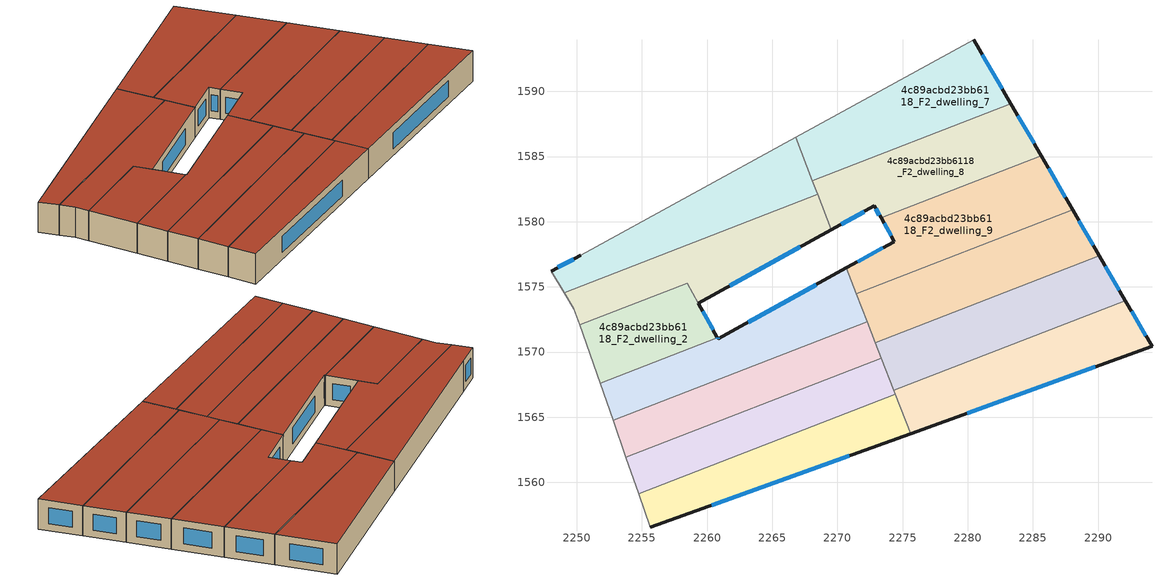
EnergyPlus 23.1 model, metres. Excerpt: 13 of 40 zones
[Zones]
4c89acbd23bb6118_F2_dwelling_0
 floor to 4c89acbd23bb6118_F1_dwelling_0 (EU_floor_Construction): 2266.79,1586.46 2268.37,1582.39 2268.48,1582.11 2249.03,1574.56 2248.02,1576.2 2250.29,1577.41 z6
 wall outside (EU_wall_Construction): 2250.29,1577.41 2248.02,1576.2 z6:9
 wall adiabatic (EU_wall_Construction): 2266.79,1586.46 2250.29,1577.41 / 2248.02,1576.2 2249.03,1574.56 z6:9
 wall to 4c89acbd23bb6118_F2_dwelling_1 (EU_wall_Construction): 2249.03,1574.56 2268.48,1582.11 z6:9
 wall to 4c89acbd23bb6118_F2_dwelling_7 (EU_wall_Construction): 2268.08,1583.14 2266.79,1586.46 z6:9
 wall to 4c89acbd23bb6118_F2_dwelling_8 (EU_wall_Construction): 2268.48,1582.11 2268.37,1582.39 2268.08,1583.14 z6:9
 window (EU_Window_Construction): 2249.76,1577.13 2248.56,1576.49 z6.7:8.3
 roof outside (EU_roof_Construction): 2268.48,1582.11 2268.37,1582.39 2266.79,1586.46 2250.29,1577.41 2248.02,1576.2 2249.03,1574.56 z9
4c89acbd23bb6118_F2_dwelling_1
 floor to 4c89acbd23bb6118_F1_dwelling_1 (EU_floor_Construction): 2268.48,1582.11 2269.54,1579.39 2259.33,1573.75 2258.47,1575.29 2250.22,1572.09 2249.78,1573.32 2249.03,1574.56 z6
 wall outside (EU_wall_Construction): 2259.33,1573.75 2269.54,1579.39 z6:9
 wall to 4c89acbd23bb6118_F2_dwelling_2 (EU_wall_Construction): 2250.22,1572.09 2258.47,1575.29 2259.33,1573.75 z6:9
 wall adiabatic (EU_wall_Construction): 2249.03,1574.56 2249.78,1573.32 2250.22,1572.09 z6:9
 wall to 4c89acbd23bb6118_F2_dwelling_8 (EU_wall_Construction): 2269.54,1579.39 2268.48,1582.11 z6:9
 window (EU_Window_Construction): 2261.72,1575.08 2267.14,1578.06 z6.7:8.3
 roof outside (EU_roof_Construction): 2269.54,1579.39 2268.48,1582.11 2249.03,1574.56 2249.78,1573.32 2250.22,1572.09 2258.47,1575.29 2259.33,1573.75 z9
4c89acbd23bb6118_F2_dwelling_10
 floor to 4c89acbd23bb6118_F1_dwelling_10 (EU_floor_Construction): 2288.04,1580.91 2290.1,1577.37 2272.91,1570.7 2271.45,1574.46 z6
 wall outside (EU_wall_Construction): 2290.1,1577.37 2288.04,1580.91 z6:9
 wall to 4c89acbd23bb6118_F2_dwelling_9 (EU_wall_Construction): 2288.04,1580.91 2271.45,1574.46 z6:9
 wall to 4c89acbd23bb6118_F2_dwelling_11 (EU_wall_Construction): 2272.91,1570.7 2290.1,1577.37 z6:9
 wall to 4c89acbd23bb6118_F2_dwelling_3 (EU_wall_Construction): 2271.45,1574.46 2272.28,1572.32 z6:9
 wall to 4c89acbd23bb6118_F2_dwelling_4 (EU_wall_Construction): 2272.28,1572.32 2272.91,1570.7 z6:9
 window (EU_Window_Construction): 2289.62,1578.2 2288.53,1580.08 z6.7:8.3
 roof outside (EU_roof_Construction): 2290.1,1577.37 2288.04,1580.91 2271.45,1574.46 2272.91,1570.7 z9
4c89acbd23bb6118_F2_dwelling_11
 floor to 4c89acbd23bb6118_F1_dwelling_11 (EU_floor_Construction): 2290.1,1577.37 2292.09,1573.95 2274.33,1567.05 2272.91,1570.7 z6
 wall outside (EU_wall_Construction): 2292.09,1573.95 2290.1,1577.37 z6:9
 wall to 4c89acbd23bb6118_F2_dwelling_12 (EU_wall_Construction): 2274.33,1567.05 2292.09,1573.95 z6:9
 wall to 4c89acbd23bb6118_F2_dwelling_5 (EU_wall_Construction): 2273.36,1569.53 2274.33,1567.05 z6:9
 wall to 4c89acbd23bb6118_F2_dwelling_4 (EU_wall_Construction): 2272.91,1570.7 2273.36,1569.53 z6:9
 window (EU_Window_Construction): 2291.62,1574.75 2290.57,1576.57 z6.7:8.3
 roof outside (EU_roof_Construction): 2292.09,1573.95 2290.1,1577.37 2272.91,1570.7 2274.33,1567.05 z9
4c89acbd23bb6118_F2_dwelling_12
 floor to 4c89acbd23bb6118_F1_dwelling_12 (EU_floor_Construction): 2292.09,1573.95 2294.13,1570.42 2275.61,1563.75 2274.33,1567.05 z6
 wall outside (EU_wall_Construction): 2275.61,1563.75 2294.13,1570.42 2292.09,1573.95 z6:9
 wall to 4c89acbd23bb6118_F2_dwelling_6 (EU_wall_Construction): 2274.44,1566.75 2275.61,1563.75 z6:9
 wall to 4c89acbd23bb6118_F2_dwelling_5 (EU_wall_Construction): 2274.33,1567.05 2274.44,1566.75 z6:9
 window (EU_Window_Construction): 2293.65,1571.25 2292.57,1573.12 / 2279.96,1565.32 2289.78,1568.86 z6.7:8.3
 roof outside (EU_roof_Construction): 2294.13,1570.42 2292.09,1573.95 2274.33,1567.05 2275.61,1563.75 z9
4c89acbd23bb6118_F2_dwelling_2
 floor to 4c89acbd23bb6118_F1_dwelling_2 (EU_floor_Construction): 2258.47,1575.29 2260.8,1571.09 2251.79,1567.6 2250.22,1572.09 z6
 wall outside (EU_wall_Construction): 2260.8,1571.09 2259.33,1573.75 z6:9
 wall to 4c89acbd23bb6118_F2_dwelling_3 (EU_wall_Construction): 2251.79,1567.6 2260.8,1571.09 z6:9
 wall adiabatic (EU_wall_Construction): 2250.22,1572.09 2251.79,1567.6 z6:9
 window (EU_Window_Construction): 2260.45,1571.72 2259.67,1573.13 z6.7:8.3
 roof outside (EU_roof_Construction): 2260.8,1571.09 2258.47,1575.29 2250.22,1572.09 2251.79,1567.6 z9
4c89acbd23bb6118_F2_dwelling_3
 floor to 4c89acbd23bb6118_F1_dwelling_3 (EU_floor_Construction): 2270.68,1576.45 2272.28,1572.32 2252.78,1564.75 2251.79,1567.6 2260.8,1571.09 2260.84,1571.01 z6
 wall outside (EU_wall_Construction): 2270.68,1576.45 2260.84,1571.01 2260.8,1571.09 z6:9
 wall adiabatic (EU_wall_Construction): 2251.79,1567.6 2252.78,1564.75 z6:9
 wall to 4c89acbd23bb6118_F2_dwelling_4 (EU_wall_Construction): 2252.78,1564.75 2272.28,1572.32 z6:9
 wall to 4c89acbd23bb6118_F2_dwelling_9 (EU_wall_Construction): 2271.45,1574.46 2270.68,1576.45 z6:9
 window (EU_Window_Construction): 2260.83,1571.03 2260.81,1571.08 / 2268.37,1575.17 2263.15,1572.29 z6.7:8.3
 roof outside (EU_roof_Construction): 2272.28,1572.32 2270.68,1576.45 2260.84,1571.01 2260.8,1571.09 2251.79,1567.6 2252.78,1564.75 z9
4c89acbd23bb6118_F2_dwelling_4
 floor to 4c89acbd23bb6118_F1_dwelling_4 (EU_floor_Construction): 2272.28,1572.32 2273.36,1569.53 2253.77,1561.93 2252.78,1564.75 z6
 wall to 4c89acbd23bb6118_F2_dwelling_5 (EU_wall_Construction): 2253.77,1561.93 2273.36,1569.53 z6:9
 wall adiabatic (EU_wall_Construction): 2252.78,1564.75 2253.77,1561.93 z6:9
 roof outside (EU_roof_Construction): 2273.36,1569.53 2272.28,1572.32 2252.78,1564.75 2253.77,1561.93 z9
4c89acbd23bb6118_F2_dwelling_5
 floor to 4c89acbd23bb6118_F1_dwelling_5 (EU_floor_Construction): 2273.36,1569.53 2274.44,1566.75 2254.76,1559.11 2253.77,1561.93 z6
 wall to 4c89acbd23bb6118_F2_dwelling_6 (EU_wall_Construction): 2254.76,1559.11 2274.44,1566.75 z6:9
 wall adiabatic (EU_wall_Construction): 2253.77,1561.93 2254.76,1559.11 z6:9
 roof outside (EU_roof_Construction): 2274.44,1566.75 2273.36,1569.53 2253.77,1561.93 2254.76,1559.11 z9
4c89acbd23bb6118_F2_dwelling_6
 floor to 4c89acbd23bb6118_F1_dwelling_6 (EU_floor_Construction): 2274.44,1566.75 2275.61,1563.75 2255.65,1556.55 2254.76,1559.11 z6
 wall outside (EU_wall_Construction): 2255.65,1556.55 2275.61,1563.75 z6:9
 wall adiabatic (EU_wall_Construction): 2254.76,1559.11 2255.65,1556.55 z6:9
 window (EU_Window_Construction): 2260.34,1558.24 2270.92,1562.06 z6.7:8.3
 roof outside (EU_roof_Construction): 2275.61,1563.75 2274.44,1566.75 2254.76,1559.11 2255.65,1556.55 z9
4c89acbd23bb6118_F2_dwelling_7
 floor to 4c89acbd23bb6118_F1_dwelling_7 (EU_floor_Construction): 2280.46,1593.96 2283.31,1589.06 2268.08,1583.14 2266.79,1586.46 z6
 wall outside (EU_wall_Construction): 2283.31,1589.06 2280.46,1593.96 z6:9
 wall adiabatic (EU_wall_Construction): 2280.46,1593.96 2266.79,1586.46 z6:9
 wall to 4c89acbd23bb6118_F2_dwelling_8 (EU_wall_Construction): 2268.08,1583.14 2283.31,1589.06 z6:9
 window (EU_Window_Construction): 2282.64,1590.21 2281.13,1592.81 z6.7:8.3
 roof outside (EU_roof_Construction): 2283.31,1589.06 2280.46,1593.96 2266.79,1586.46 2268.08,1583.14 z9
4c89acbd23bb6118_F2_dwelling_8
 floor to 4c89acbd23bb6118_F1_dwelling_8 (EU_floor_Construction): 2283.31,1589.06 2285.63,1585.06 2273.34,1580.29 2272.83,1581.2 2269.54,1579.39 2268.08,1583.14 z6
 wall outside (EU_wall_Construction): 2269.54,1579.39 2272.83,1581.2 2273.34,1580.29 / 2285.63,1585.06 2283.31,1589.06 z6:9
 wall to 4c89acbd23bb6118_F2_dwelling_9 (EU_wall_Construction): 2273.34,1580.29 2285.63,1585.06 z6:9
 window (EU_Window_Construction): 2270.31,1579.81 2272.06,1580.78 / 2285.08,1586 2283.85,1588.12 / 2272.95,1580.99 2273.22,1580.5 z6.7:8.3
 roof outside (EU_roof_Construction): 2285.63,1585.06 2283.31,1589.06 2268.08,1583.14 2269.54,1579.39 2272.83,1581.2 2273.34,1580.29 z9
4c89acbd23bb6118_F2_dwelling_9
 floor to 4c89acbd23bb6118_F1_dwelling_9 (EU_floor_Construction): 2285.63,1585.06 2288.04,1580.91 2271.45,1574.46 2270.68,1576.45 2274.35,1578.48 2273.34,1580.29 z6
 wall outside (EU_wall_Construction): 2273.34,1580.29 2274.35,1578.48 2270.68,1576.45 / 2288.04,1580.91 2285.63,1585.06 z6:9
 window (EU_Window_Construction): 2273.49,1578 2271.54,1576.92 / 2273.58,1579.86 2274.11,1578.9 / 2287.48,1581.88 2286.2,1584.08 z6.7:8.3
 roof outside (EU_roof_Construction): 2288.04,1580.91 2285.63,1585.06 2273.34,1580.29 2274.35,1578.48 2270.68,1576.45 2271.45,1574.46 z9
[Building]
EU S2 Campaign: North Axis=0; Terrain=City; Solar Distribution=FullExterior
[Site:Location]
Budapest.Ferenc.Liszt.Intl.AP: Latitude=47.437; Longitude=19.256; Time Zone=1; Elevation=185
[SizingPeriod:WeatherFileDays]
AnnualSizingPeriod: Begin Month=1; Begin Day of Month=1; End Month=12; End Day of Month=31; Day of Week for Start Day=Monday; Use Weather File Daylight Saving Period=No; Use Weather File Rain and Snow Indicators=No
[MATERIAL]
EU_InternalMass_Material: Roughness=MediumRough; Thickness=0.1; Conductivity=1; Density=1800; Specific Heat=900; Thermal Absorptance=0.9; Solar Absorptance=0.7; Visible Absorptance=0.7
[MATERIAL:NOMASS] Roughness=MediumRough; Thermal Absorptance=0.9; Solar Absorptance=0.7; Visible Absorptance=0.7
Name | Thermal Resistance
EU_wall_NoMass | 0.832559
EU_roof_NoMass | 1.39638
EU_floor_NoMass | 0.872794
[WINDOWMATERIAL:SIMPLEGLAZINGSYSTEM]
EU_Window_SimpleGlazing: UFactor=2.79869; Solar Heat Gain Coefficient=0.75; Visible Transmittance=0.75
[CONSTRUCTION]
EU_wall_Construction: EU_wall_NoMass
EU_roof_Construction: EU_roof_NoMass
EU_floor_Construction: EU_floor_NoMass
EU_Window_Construction: EU_Window_SimpleGlazing
EU_InternalMass_Construction: EU_InternalMass_Material
[ZONE] Type=1; Multiplier=1; Ceiling Height=autocalculate; Floor Area=autocalculate; Part of Total Floor Area=Yes
Name | Volume
4c89acbd23bb6118_F2_dwelling_0 | 207.162
4c89acbd23bb6118_F2_dwelling_1 | 203.645
4c89acbd23bb6118_F2_dwelling_10 | 219.756
4c89acbd23bb6118_F2_dwelling_11 | 219.752
4c89acbd23bb6118_F2_dwelling_12 | 219.746
4c89acbd23bb6118_F2_dwelling_2 | 132.113
4c89acbd23bb6118_F2_dwelling_3 | 210.544
4c89acbd23bb6118_F2_dwelling_4 | 188.326
4c89acbd23bb6118_F2_dwelling_5 | 188.354
4c89acbd23bb6118_F2_dwelling_6 | 188.38
4c89acbd23bb6118_F2_dwelling_7 | 219.74
4c89acbd23bb6118_F2_dwelling_8 | 219.767
4c89acbd23bb6118_F2_dwelling_9 | 219.722
[INTERNALMASS] Construction=EU_InternalMass_Construction
Name | Zone or ZoneList | Surface Area
4c89acbd23bb6118_F2_dwelling_0_EU_InternalMass | 4c89acbd23bb6118_F2_dwelling_0 | 69.0599
4c89acbd23bb6118_F2_dwelling_1_EU_InternalMass | 4c89acbd23bb6118_F2_dwelling_1 | 67.8748
4c89acbd23bb6118_F2_dwelling_2_EU_InternalMass | 4c89acbd23bb6118_F2_dwelling_2 | 44.0377
4c89acbd23bb6118_F2_dwelling_3_EU_InternalMass | 4c89acbd23bb6118_F2_dwelling_3 | 70.1801
4c89acbd23bb6118_F2_dwelling_4_EU_InternalMass | 4c89acbd23bb6118_F2_dwelling_4 | 62.7763
4c89acbd23bb6118_F2_dwelling_5_EU_InternalMass | 4c89acbd23bb6118_F2_dwelling_5 | 62.7844
4c89acbd23bb6118_F2_dwelling_6_EU_InternalMass | 4c89acbd23bb6118_F2_dwelling_6 | 62.7933
4c89acbd23bb6118_F2_dwelling_7_EU_InternalMass | 4c89acbd23bb6118_F2_dwelling_7 | 73.2464
4c89acbd23bb6118_F2_dwelling_8_EU_InternalMass | 4c89acbd23bb6118_F2_dwelling_8 | 73.256
4c89acbd23bb6118_F2_dwelling_9_EU_InternalMass | 4c89acbd23bb6118_F2_dwelling_9 | 73.2406
4c89acbd23bb6118_F2_dwelling_10_EU_InternalMass | 4c89acbd23bb6118_F2_dwelling_10 | 73.252
4c89acbd23bb6118_F2_dwelling_11_EU_InternalMass | 4c89acbd23bb6118_F2_dwelling_11 | 73.2508
4c89acbd23bb6118_F2_dwelling_12_EU_InternalMass | 4c89acbd23bb6118_F2_dwelling_12 | 73.2488
[OTHEREQUIPMENT] Fuel Type=Electricity; Design Level Calculation Method=Watts/Area; Power per Zone Floor Area=1; Fraction Latent=0; Fraction Radiant=0; Fraction Lost=0; Carbon Dioxide Generation Rate=0; EndUse Subcategory=EU_Step8_InternalGains
Name | Zone or ZoneList or Space or SpaceList | Schedule
EU_Step8_InternalGain_4c89acbd23bb6118_F2_dwelling_0_f000 | 4c89acbd23bb6118_F2_dwelling_0 | EU_Step8_GainSchedule_4c89acbd23bb6118_F2_dwelling_0_f000
EU_Step8_InternalGain_4c89acbd23bb6118_F2_dwelling_1_f000 | 4c89acbd23bb6118_F2_dwelling_1 | EU_Step8_GainSchedule_4c89acbd23bb6118_F2_dwelling_1_f000
EU_Step8_InternalGain_4c89acbd23bb6118_F2_dwelling_2_f000 | 4c89acbd23bb6118_F2_dwelling_2 | EU_Step8_GainSchedule_4c89acbd23bb6118_F2_dwelling_2_f000
EU_Step8_InternalGain_4c89acbd23bb6118_F2_dwelling_3_f000 | 4c89acbd23bb6118_F2_dwelling_3 | EU_Step8_GainSchedule_4c89acbd23bb6118_F2_dwelling_3_f000
EU_Step8_InternalGain_4c89acbd23bb6118_F2_dwelling_4_f000 | 4c89acbd23bb6118_F2_dwelling_4 | EU_Step8_GainSchedule_4c89acbd23bb6118_F2_dwelling_4_f000
EU_Step8_InternalGain_4c89acbd23bb6118_F2_dwelling_5_f000 | 4c89acbd23bb6118_F2_dwelling_5 | EU_Step8_GainSchedule_4c89acbd23bb6118_F2_dwelling_5_f000
EU_Step8_InternalGain_4c89acbd23bb6118_F2_dwelling_6_f000 | 4c89acbd23bb6118_F2_dwelling_6 | EU_Step8_GainSchedule_4c89acbd23bb6118_F2_dwelling_6_f000
EU_Step8_InternalGain_4c89acbd23bb6118_F2_dwelling_7_f000 | 4c89acbd23bb6118_F2_dwelling_7 | EU_Step8_GainSchedule_4c89acbd23bb6118_F2_dwelling_7_f000
EU_Step8_InternalGain_4c89acbd23bb6118_F2_dwelling_8_f000 | 4c89acbd23bb6118_F2_dwelling_8 | EU_Step8_GainSchedule_4c89acbd23bb6118_F2_dwelling_8_f000
EU_Step8_InternalGain_4c89acbd23bb6118_F2_dwelling_9_f000 | 4c89acbd23bb6118_F2_dwelling_9 | EU_Step8_GainSchedule_4c89acbd23bb6118_F2_dwelling_9_f000
EU_Step8_InternalGain_4c89acbd23bb6118_F2_dwelling_10_f000 | 4c89acbd23bb6118_F2_dwelling_10 | EU_Step8_GainSchedule_4c89acbd23bb6118_F2_dwelling_10_f000
EU_Step8_InternalGain_4c89acbd23bb6118_F2_dwelling_11_f000 | 4c89acbd23bb6118_F2_dwelling_11 | EU_Step8_GainSchedule_4c89acbd23bb6118_F2_dwelling_11_f000
EU_Step8_InternalGain_4c89acbd23bb6118_F2_dwelling_12_f000 | 4c89acbd23bb6118_F2_dwelling_12 | EU_Step8_GainSchedule_4c89acbd23bb6118_F2_dwelling_12_f000
[ZONEVENTILATION:DESIGNFLOWRATE] Schedule=EU_AlwaysOn; Design Flow Rate Calculation Method=AirChanges/Hour; Air Changes per Hour=0.475469; Ventilation Type=Natural; Fan Pressure Rise=0; Fan Total Efficiency=1; Constant Term Coefficient=1; Temperature Term Coefficient=0; Velocity Term Coefficient=0; Velocity Squared Term Coefficient=0; Minimum Indoor Temperature=-100; Maximum Indoor Temperature=100; Delta Temperature=-100; Minimum Outdoor Temperature=-100; Maximum Outdoor Temperature=100; Maximum Wind Speed=40
Name | Zone or ZoneList or Space or SpaceList
EU_ConstantAir_4c89acbd23bb6118_F2_dwelling_0 | 4c89acbd23bb6118_F2_dwelling_0
EU_ConstantAir_4c89acbd23bb6118_F2_dwelling_1 | 4c89acbd23bb6118_F2_dwelling_1
EU_ConstantAir_4c89acbd23bb6118_F2_dwelling_2 | 4c89acbd23bb6118_F2_dwelling_2
EU_ConstantAir_4c89acbd23bb6118_F2_dwelling_3 | 4c89acbd23bb6118_F2_dwelling_3
EU_ConstantAir_4c89acbd23bb6118_F2_dwelling_4 | 4c89acbd23bb6118_F2_dwelling_4
EU_ConstantAir_4c89acbd23bb6118_F2_dwelling_5 | 4c89acbd23bb6118_F2_dwelling_5
EU_ConstantAir_4c89acbd23bb6118_F2_dwelling_6 | 4c89acbd23bb6118_F2_dwelling_6
EU_ConstantAir_4c89acbd23bb6118_F2_dwelling_7 | 4c89acbd23bb6118_F2_dwelling_7
EU_ConstantAir_4c89acbd23bb6118_F2_dwelling_8 | 4c89acbd23bb6118_F2_dwelling_8
EU_ConstantAir_4c89acbd23bb6118_F2_dwelling_9 | 4c89acbd23bb6118_F2_dwelling_9
EU_ConstantAir_4c89acbd23bb6118_F2_dwelling_10 | 4c89acbd23bb6118_F2_dwelling_10
EU_ConstantAir_4c89acbd23bb6118_F2_dwelling_11 | 4c89acbd23bb6118_F2_dwelling_11
EU_ConstantAir_4c89acbd23bb6118_F2_dwelling_12 | 4c89acbd23bb6118_F2_dwelling_12
[HVACTEMPLATE:THERMOSTAT] Constant Heating Setpoint=20; Constant Cooling Setpoint=50
EU_HeatOnly_4c89acbd23bb6118_F0_dwelling_0; EU_HeatOnly_4c89acbd23bb6118_F0_dwelling_1; EU_HeatOnly_4c89acbd23bb6118_F0_dwelling_2; EU_HeatOnly_4c89acbd23bb6118_F0_dwelling_3; EU_HeatOnly_4c89acbd23bb6118_F0_dwelling_4; EU_HeatOnly_4c89acbd23bb6118_F0_dwelling_5; EU_HeatOnly_4c89acbd23bb6118_F0_dwelling_6; EU_HeatOnly_4c89acbd23bb6118_F0_dwelling_7; EU_HeatOnly_4c89acbd23bb6118_F0_dwelling_8; EU_HeatOnly_4c89acbd23bb6118_F0_dwelling_9; EU_HeatOnly_4c89acbd23bb6118_F0_dwelling_10; EU_HeatOnly_4c89acbd23bb6118_F0_dwelling_11; EU_HeatOnly_4c89acbd23bb6118_F0_dwelling_12; EU_HeatOnly_4c89acbd23bb6118_F0_dwelling_13; EU_HeatOnly_4c89acbd23bb6118_F1_dwelling_0; EU_HeatOnly_4c89acbd23bb6118_F1_dwelling_1; EU_HeatOnly_4c89acbd23bb6118_F1_dwelling_2; EU_HeatOnly_4c89acbd23bb6118_F1_dwelling_3; EU_HeatOnly_4c89acbd23bb6118_F1_dwelling_4; EU_HeatOnly_4c89acbd23bb6118_F1_dwelling_5; EU_HeatOnly_4c89acbd23bb6118_F1_dwelling_6; EU_HeatOnly_4c89acbd23bb6118_F1_dwelling_7; EU_HeatOnly_4c89acbd23bb6118_F1_dwelling_8; EU_HeatOnly_4c89acbd23bb6118_F1_dwelling_9; EU_HeatOnly_4c89acbd23bb6118_F1_dwelling_10; EU_HeatOnly_4c89acbd23bb6118_F1_dwelling_11; EU_HeatOnly_4c89acbd23bb6118_F1_dwelling_12; EU_HeatOnly_4c89acbd23bb6118_F2_dwelling_0; EU_HeatOnly_4c89acbd23bb6118_F2_dwelling_1; EU_HeatOnly_4c89acbd23bb6118_F2_dwelling_2; EU_HeatOnly_4c89acbd23bb6118_F2_dwelling_3; EU_HeatOnly_4c89acbd23bb6118_F2_dwelling_4; EU_HeatOnly_4c89acbd23bb6118_F2_dwelling_5; EU_HeatOnly_4c89acbd23bb6118_F2_dwelling_6; EU_HeatOnly_4c89acbd23bb6118_F2_dwelling_7; EU_HeatOnly_4c89acbd23bb6118_F2_dwelling_8; EU_HeatOnly_4c89acbd23bb6118_F2_dwelling_9; EU_HeatOnly_4c89acbd23bb6118_F2_dwelling_10; EU_HeatOnly_4c89acbd23bb6118_F2_dwelling_11; EU_HeatOnly_4c89acbd23bb6118_F2_dwelling_12
[HVACTEMPLATE:ZONE:IDEALLOADSAIRSYSTEM] System Availability Schedule=EU_AlwaysOn; Maximum Heating Supply Air Temperature=50; Minimum Cooling Supply Air Temperature=13; Maximum Heating Supply Air Humidity Ratio=0.0156; Minimum Cooling Supply Air Humidity Ratio=0.0077; Heating Limit=NoLimit; Cooling Limit=NoLimit; Heating Availability Schedule=EU_AlwaysOn; Cooling Availability Schedule=EU_CoolingOff; Dehumidification Control Type=ConstantSensibleHeatRatio; Cooling Sensible Heat Ratio=0.7; Dehumidification Setpoint=60; Humidification Control Type=None; Humidification Setpoint=30; Outdoor Air Method=None; Outdoor Air Flow Rate per Person=0.00944; Outdoor Air Flow Rate per Zone Floor Area=0; Outdoor Air Flow Rate per Zone=0; Demand Controlled Ventilation Type=None; Outdoor Air Economizer Type=NoEconomizer; Heat Recovery Type=None; Sensible Heat Recovery Effectiveness=0.7; Latent Heat Recovery Effectiveness=0.65
Name | Template Thermostat
4c89acbd23bb6118_F2_dwelling_0 | EU_HeatOnly_4c89acbd23bb6118_F2_dwelling_0
4c89acbd23bb6118_F2_dwelling_1 | EU_HeatOnly_4c89acbd23bb6118_F2_dwelling_1
4c89acbd23bb6118_F2_dwelling_2 | EU_HeatOnly_4c89acbd23bb6118_F2_dwelling_2
4c89acbd23bb6118_F2_dwelling_3 | EU_HeatOnly_4c89acbd23bb6118_F2_dwelling_3
4c89acbd23bb6118_F2_dwelling_4 | EU_HeatOnly_4c89acbd23bb6118_F2_dwelling_4
4c89acbd23bb6118_F2_dwelling_5 | EU_HeatOnly_4c89acbd23bb6118_F2_dwelling_5
4c89acbd23bb6118_F2_dwelling_6 | EU_HeatOnly_4c89acbd23bb6118_F2_dwelling_6
4c89acbd23bb6118_F2_dwelling_7 | EU_HeatOnly_4c89acbd23bb6118_F2_dwelling_7
4c89acbd23bb6118_F2_dwelling_8 | EU_HeatOnly_4c89acbd23bb6118_F2_dwelling_8
4c89acbd23bb6118_F2_dwelling_9 | EU_HeatOnly_4c89acbd23bb6118_F2_dwelling_9
4c89acbd23bb6118_F2_dwelling_10 | EU_HeatOnly_4c89acbd23bb6118_F2_dwelling_10
4c89acbd23bb6118_F2_dwelling_11 | EU_HeatOnly_4c89acbd23bb6118_F2_dwelling_11
4c89acbd23bb6118_F2_dwelling_12 | EU_HeatOnly_4c89acbd23bb6118_F2_dwelling_12
[SIZING:ZONE] Zone Cooling Design Supply Air Temperature Input Method=SupplyAirTemperature; Zone Cooling Design Supply Air Temperature=13; Zone Heating Design Supply Air Temperature Input Method=SupplyAirTemperature; Zone Heating Design Supply Air Temperature=50; Zone Cooling Design Supply Air Humidity Ratio=0.008; Zone Heating Design Supply Air Humidity Ratio=0.008; Cooling Design Air Flow Method=DesignDay; Cooling Design Air Flow Rate=0; Cooling Minimum Air Flow per Zone Floor Area=0.000762; Cooling Minimum Air Flow=0; Cooling Minimum Air Flow Fraction=0.2; Heating Design Air Flow Method=DesignDay; Heating Design Air Flow Rate=0; Heating Maximum Air Flow per Zone Floor Area=0.002032; Heating Maximum Air Flow=0.141576; Heating Maximum Air Flow Fraction=0.3; Account for Dedicated Outdoor Air System=No; Dedicated Outdoor Air System Control Strategy=NeutralSupplyAir; Dedicated Outdoor Air Low Setpoint Temperature for Design=autosize; Dedicated Outdoor Air High Setpoint Temperature for Design=autosize; Zone Load Sizing Method=Sensible Load Only No Latent Load; Zone Latent Cooling Design Supply Air Humidity Ratio Input Method=HumidityRatioDifference; Zone Cooling Design Supply Air Humidity Ratio Difference=0.005; Zone Latent Heating Design Supply Air Humidity Ratio Input Method=HumidityRatioDifference; Zone Humidification Design Supply Air Humidity Ratio Difference=0.005
4c89acbd23bb6118_F2_dwelling_0; 4c89acbd23bb6118_F2_dwelling_1; 4c89acbd23bb6118_F2_dwelling_2; 4c89acbd23bb6118_F2_dwelling_3; 4c89acbd23bb6118_F2_dwelling_4; 4c89acbd23bb6118_F2_dwelling_5; 4c89acbd23bb6118_F2_dwelling_6; 4c89acbd23bb6118_F2_dwelling_7; 4c89acbd23bb6118_F2_dwelling_8; 4c89acbd23bb6118_F2_dwelling_9; 4c89acbd23bb6118_F2_dwelling_10; 4c89acbd23bb6118_F2_dwelling_11; 4c89acbd23bb6118_F2_dwelling_12
[SCHEDULE:CONSTANT]
Name | Hourly Value
EU_AlwaysOn | 1
EU_CoolingOff | 0
[SCHEDULE:FILE] Column Number=1; Rows to Skip at Top=0; Number of Hours of Data=8760; Column Separator=Comma; Interpolate to Timestep=No; Minutes per Item=60; Adjust Schedule for Daylight Savings=Yes
Name | File
EU_Step8_GainSchedule_4c89acbd23bb6118_F2_dwelling_0_f000 | ../../schedules/4c89acbd23bb6118/4c89acbd23bb6118_F2_dwelling_0_f000_gain.csv
EU_Step8_GainSchedule_4c89acbd23bb6118_F2_dwelling_1_f000 | ../../schedules/4c89acbd23bb6118/4c89acbd23bb6118_F2_dwelling_1_f000_gain.csv
EU_Step8_GainSchedule_4c89acbd23bb6118_F2_dwelling_2_f000 | ../../schedules/4c89acbd23bb6118/4c89acbd23bb6118_F2_dwelling_2_f000_gain.csv
EU_Step8_GainSchedule_4c89acbd23bb6118_F2_dwelling_3_f000 | ../../schedules/4c89acbd23bb6118/4c89acbd23bb6118_F2_dwelling_3_f000_gain.csv
EU_Step8_GainSchedule_4c89acbd23bb6118_F2_dwelling_4_f000 | ../../schedules/4c89acbd23bb6118/4c89acbd23bb6118_F2_dwelling_4_f000_gain.csv
EU_Step8_GainSchedule_4c89acbd23bb6118_F2_dwelling_5_f000 | ../../schedules/4c89acbd23bb6118/4c89acbd23bb6118_F2_dwelling_5_f000_gain.csv
EU_Step8_GainSchedule_4c89acbd23bb6118_F2_dwelling_6_f000 | ../../schedules/4c89acbd23bb6118/4c89acbd23bb6118_F2_dwelling_6_f000_gain.csv
EU_Step8_GainSchedule_4c89acbd23bb6118_F2_dwelling_7_f000 | ../../schedules/4c89acbd23bb6118/4c89acbd23bb6118_F2_dwelling_7_f000_gain.csv
EU_Step8_GainSchedule_4c89acbd23bb6118_F2_dwelling_8_f000 | ../../schedules/4c89acbd23bb6118/4c89acbd23bb6118_F2_dwelling_8_f000_gain.csv
EU_Step8_GainSchedule_4c89acbd23bb6118_F2_dwelling_9_f000 | ../../schedules/4c89acbd23bb6118/4c89acbd23bb6118_F2_dwelling_9_f000_gain.csv
EU_Step8_GainSchedule_4c89acbd23bb6118_F2_dwelling_10_f000 | ../../schedules/4c89acbd23bb6118/4c89acbd23bb6118_F2_dwelling_10_f000_gain.csv
EU_Step8_GainSchedule_4c89acbd23bb6118_F2_dwelling_11_f000 | ../../schedules/4c89acbd23bb6118/4c89acbd23bb6118_F2_dwelling_11_f000_gain.csv
EU_Step8_GainSchedule_4c89acbd23bb6118_F2_dwelling_12_f000 | ../../schedules/4c89acbd23bb6118/4c89acbd23bb6118_F2_dwelling_12_f000_gain.csv
